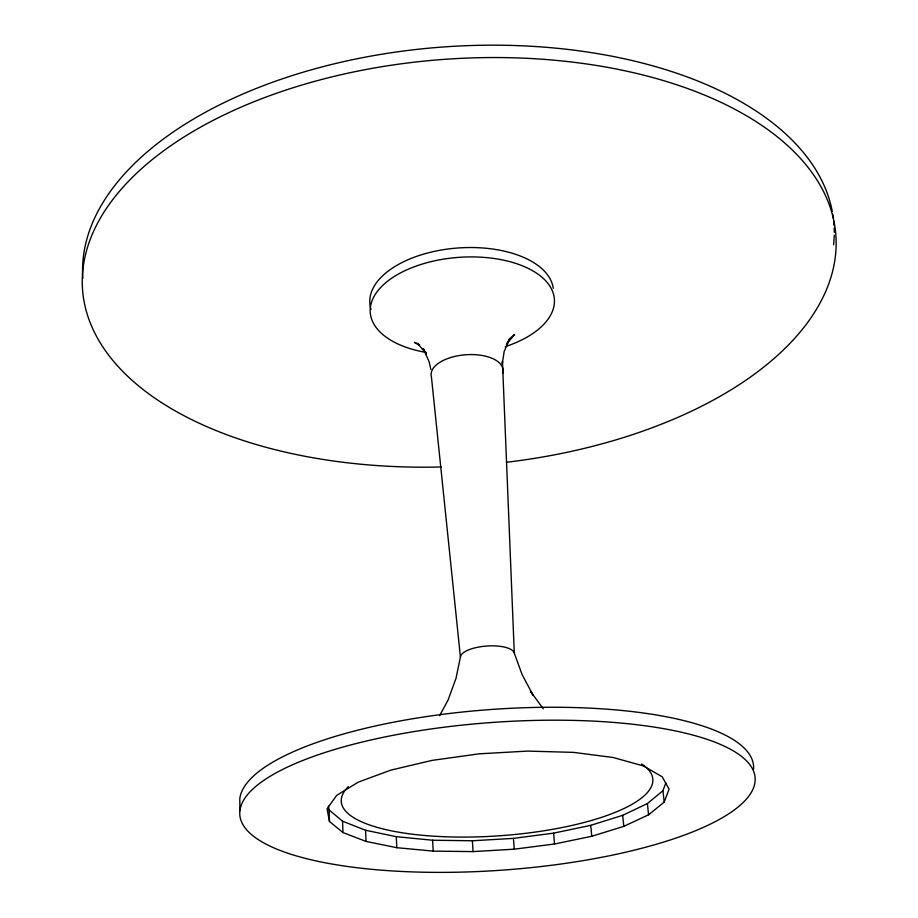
<?xml version="1.0" encoding="UTF-8"?>
<svg xmlns="http://www.w3.org/2000/svg" width="918" height="918" viewBox="0 0 918 918"><rect width="100%" height="100%" fill="white"/><g stroke="black" fill="none" stroke-linecap="round" stroke-linejoin="round"><path stroke-width="1.38" d="M664.196 802.137L669.084 789.17L662.199 776.777L643.3 765.899L613.121 757.499L573.566 752.381L527.62 751.096L479.116 753.827L432.183 760.379L390.816 770.11L358.238 782.147L336.642 795.413L327.072 808.861L329.482 821.507L342.976 832.557L366.041 841.427L396.805 847.693L433.204 851.112L473.08 851.606L514.252 849.184L554.529 843.998L591.754 836.275L623.792 826.372L648.567 814.794L664.196 802.137L662.934 790.719L665.848 782.813M439.63 715.696L448.099 699.986L456.005 678.333L460.652 655.98A27.07 9.662 -4.1 0 1 488.02 645.951A27.07 9.662 -4.1 0 1 514.287 653.088L522.147 674.719L533.174 695.293L530.753 691.747L543.318 708.799M510.867 337.721L514.677 334.347L506.392 344.33L509.857 338.294L504.143 351.571L502.33 363.597L502.444 361.325L514.287 653.088M328.38 806.084L329.103 809.951L342.563 821.208L365.582 830.262L396.278 836.677L432.596 840.222L472.368 840.773L513.437 838.375L553.623 833.142L590.744 825.339L622.691 815.322L647.385 803.571L662.934 790.719M419.492 344.732L414.443 342.414L419.549 345.179M417.541 343.332L426.227 353.855L423.324 348.633L429.257 362.162L430.829 369.415M647.385 803.571L648.567 814.794M460.434 657.093L431.426 376.873A36.066 17.832 -4.1 0 1 467.583 354.646A36.066 17.832 -4.1 0 1 502.628 373.488M622.691 815.322L623.792 826.372M590.744 825.339L591.754 836.275M553.623 833.142L554.529 843.998M513.437 838.375L514.252 849.184M472.368 840.773L473.08 851.606M432.596 840.222L433.204 851.112M396.278 836.677L396.805 847.693M365.582 830.262L366.041 841.427M342.563 821.208L342.976 832.557M329.103 809.951L329.482 821.507M239.931 810.594L239.782 798.729A257.614 75.276 -4.1 0 1 503.913 708.662A257.614 75.276 -4.1 0 1 753.575 769.33M370.998 309.389A92.075 48.872 -4.1 0 1 450.658 248.675A92.075 48.872 -4.1 0 1 553.302 288.309M426.296 352.478A92.293 48.574 -4.1 0 1 387.878 280.988A92.293 48.574 -4.1 0 1 532.038 270.397A92.293 48.574 -4.1 0 1 505.187 346.683M441.294 466.975A377.631 203.555 -4.1 0 1 130.826 178.907A377.631 203.555 -4.1 0 1 772.049 132.72A377.631 203.555 -4.1 0 1 506.575 462.27M834.187 228.18A376.529 204.955 -4.1 0 1 834.267 232.369M834.232 235.146A376.529 204.955 -4.1 0 1 833.59 244.796M82.861 278.406A376.529 204.955 -4.1 0 1 431.575 47.92A376.529 204.955 -4.1 0 1 832.259 211.347M832.764 214.158A376.529 204.955 -4.1 0 1 833.372 218.369M833.693 221.181A376.529 204.955 -4.1 0 1 834.037 225.38M641.648 763.983A156.198 45.418 -4.1 0 1 503.236 835.518A156.198 45.418 -4.1 0 1 348.312 786.623M363.723 868.497A258.314 74.014 -4.1 0 0 755.112 780.977A258.314 74.014 -4.1 0 0 373.58 739.38A258.314 74.014 -4.1 0 0 363.723 868.497"/></g></svg>
